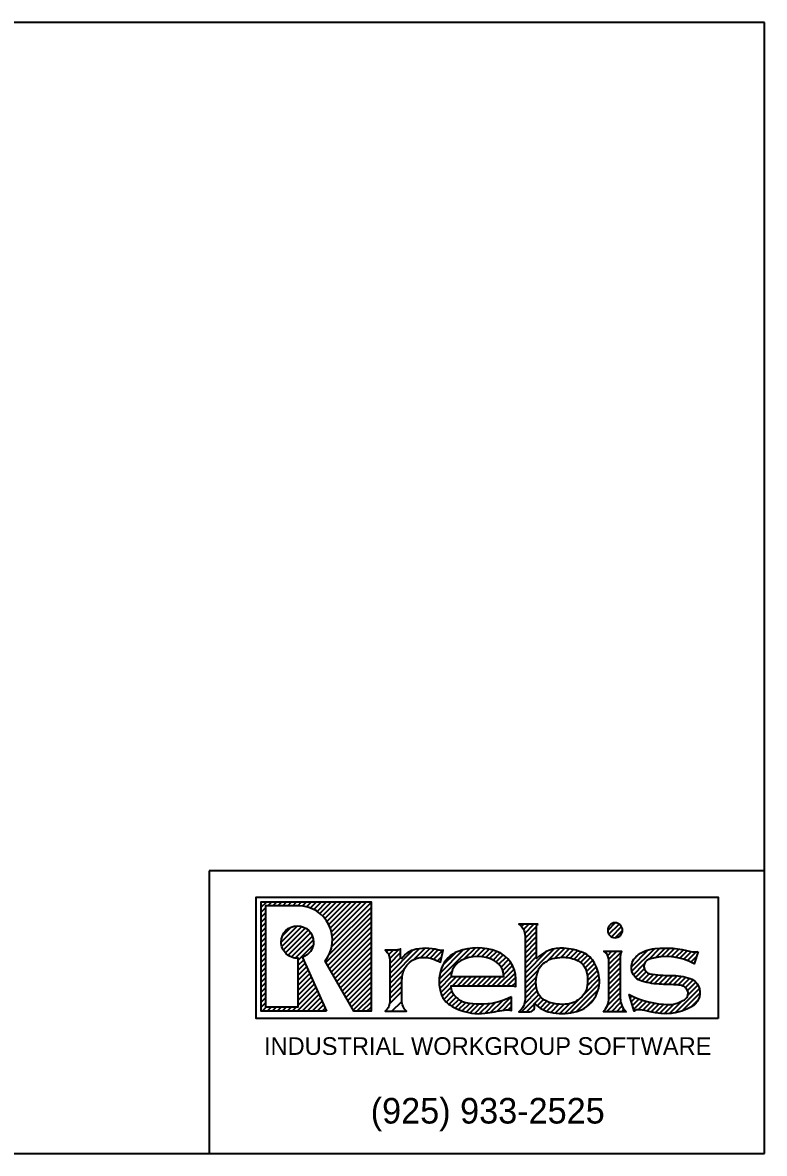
# Model space of a CAD drawing. Extents: x -24 to 438, y 72 to 424.
# Drawn here: x 207.2 to 438.2, y 72.2 to 424.2 of the extents above; entities that cross this region are included whole.
import ezdxf
from ezdxf.enums import TextEntityAlignment as Align

# ---------------------------------------------------------------- set-up
doc = ezdxf.new("R2010")
doc.units = 0
doc.layers.get('0').update_dxf_attribs({"linetype": 'CONTINUOUS'})
doc.layers.add('BORDER', color=7, linetype='CONTINUOUS')
doc.layers.add('BORDERTXT', color=7, linetype='CONTINUOUS')

# ---------------------------------------------------------------- blocks, each defined once
blk = doc.blocks.new('*X23')
at = {"color": 0}
for p, q in [((6.939308, 1.742074), (6.977434, 1.780199)), ((6.939308, 1.777429), (6.942079, 1.780199)), ((6.984737, 1.752147), (7.01279, 1.780199)), ((7.020093, 1.752147), (7.048145, 1.780199)), ((7.055448, 1.752147), (7.0835, 1.780199)), ((7.090803, 1.752147), (7.118856, 1.780199)), ((7.126159, 1.752147), (7.154211, 1.780199)), ((7.161514, 1.752147), (7.189566, 1.780199)), ((7.196869, 1.752147), (7.224922, 1.780199)), ((7.230407, 1.750329), (7.260277, 1.780199)), ((7.260178, 1.744745), (7.295632, 1.780199)), ((7.287036, 1.736248), (7.330988, 1.780199)), ((7.311475, 1.725332), (7.366343, 1.780199)), ((7.333788, 1.712289), (7.401698, 1.780199)), ((7.354149, 1.697295), (7.437054, 1.780199)), ((7.37265, 1.68044), (7.472409, 1.780199)), ((7.389317, 1.661752), (7.507764, 1.780199)), ((7.404118, 1.641198), (7.54312, 1.780199)), ((7.416954, 1.618678), (7.578475, 1.780199)), ((7.42764, 1.594009), (7.61383, 1.780199)), ((7.435867, 1.566881), (7.649186, 1.780199)), ((7.441114, 1.536772), (7.684541, 1.780199)), ((7.442434, 1.502737), (7.715802, 1.776105)), ((6.939308, 1.706718), (6.96917, 1.73658)), ((6.939308, 1.671363), (6.96917, 1.701225)), ((7.420976, 1.410568), (7.715802, 1.705394)), ((7.437814, 1.462762), (7.715802, 1.74075)), ((6.939308, 1.636008), (6.96917, 1.66587)), ((6.939308, 1.600652), (6.96917, 1.630514)), ((7.080064, 1.493921), (7.19586, 1.609717)), ((7.084641, 1.463142), (7.22664, 1.605141)), ((7.08806, 1.537272), (7.152509, 1.601721)), ((7.396683, 1.35092), (7.715802, 1.670039)), ((7.409496, 1.328378), (7.715802, 1.634684)), ((8.762606, 1.620828), (8.762765, 1.620987)), ((8.781342, 1.604208), (8.79812, 1.620987)), ((8.795494, 1.583005), (8.833476, 1.620987)), ((8.804222, 1.556378), (8.868831, 1.620987)), ((8.80572, 1.522521), (8.887464, 1.604264)), ((9.391035, 1.577505), (9.444524, 1.630994)), ((9.399019, 1.550134), (9.471563, 1.622678)), ((9.416876, 1.532635), (9.488741, 1.604501)), ((6.939308, 1.565297), (6.96917, 1.595159)), ((6.939308, 1.529942), (6.96917, 1.559804)), ((6.939308, 1.494586), (6.96917, 1.524448)), ((7.095185, 1.438331), (7.25145, 1.594596)), ((7.110104, 1.417894), (7.271887, 1.579677)), ((7.128941, 1.401376), (7.288405, 1.56084)), ((7.15188, 1.38896), (7.300822, 1.537901)), ((7.422308, 1.305835), (7.715802, 1.599328)), ((7.435121, 1.283292), (7.715802, 1.563973)), ((7.447933, 1.260749), (7.715802, 1.528618)), ((8.80572, 1.487165), (8.887464, 1.568909)), ((8.80572, 1.45181), (8.887464, 1.533554)), ((9.444989, 1.525393), (9.495652, 1.576056)), ((6.939308, 1.459231), (6.96917, 1.489093)), ((6.939308, 1.423876), (6.96917, 1.453738)), ((7.179922, 1.381646), (7.308135, 1.50986)), ((7.20107, 1.367439), (7.306966, 1.473335)), ((7.460746, 1.238206), (7.715802, 1.493262)), ((7.473558, 1.215663), (7.715802, 1.457907)), ((7.848104, 1.378076), (7.910613, 1.440586)), ((7.849317, 1.237869), (8.05993, 1.448481)), ((8.017979, 1.371175), (8.098234, 1.45143)), ((8.068089, 1.38593), (8.132312, 1.450153)), ((8.103226, 1.385712), (8.163285, 1.445771)), ((8.19843, 1.233429), (8.415468, 1.450466)), ((8.204276, 1.27463), (8.371172, 1.441526)), ((8.373946, 1.373589), (8.454299, 1.453942)), ((8.424472, 1.388759), (8.489394, 1.453681)), ((8.463983, 1.392915), (8.521657, 1.45059)), ((8.49785, 1.391427), (8.551633, 1.44521)), ((8.80572, 1.416455), (8.887464, 1.498198)), ((8.80572, 1.381099), (8.887464, 1.462843)), ((8.80572, 1.239678), (9.012699, 1.446657)), ((8.961602, 1.360204), (9.053138, 1.45174)), ((9.019286, 1.382533), (9.087707, 1.450954)), ((9.058871, 1.386763), (9.119343, 1.447235)), ((9.093711, 1.386247), (9.148994, 1.44153)), ((9.562027, 1.288878), (9.721463, 1.448314)), ((9.681054, 1.37255), (9.760353, 1.451849)), ((9.728403, 1.384543), (9.796911, 1.453051)), ((9.769463, 1.390247), (9.831553, 1.452338)), ((9.806438, 1.391868), (9.864548, 1.449978)), ((9.840385, 1.390459), (9.896097, 1.446171)), ((9.871923, 1.386642), (9.926353, 1.441072)), ((6.939308, 1.38852), (6.96917, 1.418382)), ((6.939308, 1.353165), (6.96917, 1.383027)), ((7.20107, 1.332083), (7.239424, 1.370437)), ((7.48637, 1.19312), (7.715802, 1.422552)), ((7.499183, 1.170577), (7.715802, 1.387196)), ((7.826688, 1.427371), (7.837742, 1.438425)), ((7.840038, 1.405366), (7.873097, 1.438425)), ((7.849317, 1.273224), (8.015008, 1.438915)), ((7.849317, 1.343935), (7.925611, 1.420229)), ((7.849317, 1.308579), (7.926502, 1.385764)), ((8.133692, 1.380822), (8.191786, 1.438916)), ((8.161266, 1.373041), (8.224918, 1.436693)), ((8.186451, 1.362871), (8.216448, 1.392867)), ((8.222364, 1.328073), (8.316468, 1.422177)), ((8.527919, 1.386141), (8.579674, 1.437896)), ((8.555082, 1.377948), (8.606024, 1.42889)), ((8.579837, 1.367348), (8.630254, 1.417765)), ((8.602203, 1.354359), (8.65206, 1.404215)), ((8.621106, 1.337906), (8.671645, 1.388445)), ((8.636504, 1.317949), (8.689096, 1.370541)), ((8.80572, 1.275033), (8.960231, 1.429543)), ((8.80572, 1.345744), (8.887464, 1.427488)), ((8.80572, 1.310389), (8.887464, 1.392132)), ((9.124517, 1.381698), (9.17693, 1.43411)), ((9.15252, 1.374346), (9.203342, 1.425168)), ((9.178011, 1.364481), (9.228333, 1.414803)), ((9.199664, 1.350779), (9.250504, 1.401618)), ((9.217557, 1.333316), (9.269577, 1.385336)), ((9.231718, 1.312122), (9.285676, 1.36608)), ((9.375929, 1.420978), (9.385202, 1.430251)), ((9.39101, 1.400703), (9.420558, 1.430251)), ((9.399237, 1.373575), (9.455913, 1.430251)), ((9.399726, 1.338709), (9.487871, 1.426854)), ((9.399726, 1.303353), (9.479886, 1.383514)), ((9.55846, 1.320666), (9.676773, 1.438979)), ((9.576181, 1.373743), (9.610154, 1.407715)), ((9.901453, 1.380817), (9.955439, 1.434802)), ((9.92925, 1.373258), (9.983538, 1.427546)), ((9.955509, 1.364162), (10.016706, 1.425359)), ((9.980373, 1.353671), (10.02025, 1.393547)), ((6.939308, 1.31781), (6.96917, 1.347672)), ((6.939308, 1.282454), (6.96917, 1.312316)), ((7.20107, 1.296728), (7.250289, 1.345948)), ((7.20107, 1.261373), (7.261155, 1.321458)), ((7.20107, 1.226017), (7.27202, 1.296968)), ((7.511995, 1.148034), (7.715802, 1.351841)), ((7.524808, 1.125491), (7.715802, 1.316486)), ((7.53762, 1.102949), (7.715802, 1.28113)), ((7.849317, 1.202513), (7.952175, 1.305371)), ((8.198483, 1.198126), (8.289263, 1.288906)), ((8.609641, 1.185019), (8.728025, 1.303404)), ((8.648105, 1.294195), (8.704403, 1.350493)), ((8.65494, 1.265674), (8.717458, 1.328192)), ((8.80572, 1.204322), (8.902676, 1.301278)), ((9.241618, 1.286667), (9.298751, 1.3438)), ((9.246743, 1.256436), (9.310267, 1.31996)), ((9.24838, 1.222718), (9.319923, 1.294261)), ((9.399726, 1.267998), (9.479886, 1.348158)), ((9.399726, 1.232643), (9.479886, 1.312803)), ((9.572553, 1.264048), (9.649955, 1.34145)), ((9.587942, 1.244082), (9.6496, 1.30574)), ((9.607717, 1.228502), (9.663594, 1.284379)), ((6.939308, 1.247099), (6.96917, 1.276961)), ((6.939308, 1.211744), (6.96917, 1.241606)), ((6.939308, 1.176388), (6.96917, 1.20625)), ((7.20107, 1.190662), (7.282886, 1.272478)), ((7.20107, 1.155307), (7.293752, 1.247989)), ((7.20107, 1.119951), (7.304617, 1.223499)), ((7.550433, 1.080406), (7.715802, 1.245775)), ((7.563245, 1.057863), (7.715802, 1.21042)), ((7.849317, 1.167158), (7.93742, 1.255261)), ((7.849317, 1.131803), (7.933786, 1.216271)), ((8.202442, 1.166729), (8.286127, 1.250414)), ((8.209349, 1.138281), (8.321482, 1.250414)), ((8.291442, 1.185019), (8.356838, 1.250414)), ((8.326798, 1.185019), (8.392193, 1.250414)), ((8.362153, 1.185019), (8.427548, 1.250414)), ((8.397508, 1.185019), (8.462904, 1.250414)), ((8.432864, 1.185019), (8.498259, 1.250414)), ((8.468219, 1.185019), (8.533614, 1.250414)), ((8.503575, 1.185019), (8.56897, 1.250414)), ((8.53893, 1.185019), (8.604325, 1.250414)), ((8.574285, 1.185019), (8.63968, 1.250414)), ((8.644996, 1.185019), (8.735675, 1.275698)), ((8.680351, 1.185019), (8.739605, 1.244273)), ((8.715707, 1.185019), (8.739849, 1.209162)), ((8.80572, 1.168967), (8.886082, 1.249329)), ((8.80572, 1.133612), (8.882672, 1.210563)), ((9.125991, 0.994263), (9.332498, 1.20077)), ((9.226066, 1.129693), (9.332515, 1.236142)), ((9.245363, 1.184346), (9.327469, 1.266451)), ((9.399726, 1.197287), (9.479886, 1.277448)), ((9.399726, 1.161932), (9.479886, 1.242092)), ((9.399726, 1.126576), (9.479886, 1.206737)), ((9.632314, 1.217743), (9.686527, 1.271956)), ((9.660439, 1.210513), (9.716856, 1.26693)), ((9.689854, 1.204572), (9.748407, 1.263125)), ((9.720702, 1.200065), (9.781182, 1.260545)), ((9.753174, 1.197182), (9.815323, 1.259331)), ((9.787289, 1.195941), (9.850706, 1.259359)), ((9.821444, 1.194741), (9.884138, 1.257435)), ((9.855285, 1.193227), (9.915157, 1.253099)), ((9.888768, 1.191355), (9.944161, 1.246747)), ((9.91826, 1.185491), (9.971421, 1.238652)), ((9.941214, 1.17309), (9.995697, 1.227573)), ((9.955602, 1.152123), (10.015211, 1.211731)), ((6.939308, 1.141033), (6.96917, 1.170895)), ((6.939308, 1.105678), (6.96917, 1.13554)), ((7.192367, 1.005183), (7.337214, 1.150029)), ((7.20107, 1.084596), (7.315483, 1.199009)), ((7.20107, 1.049241), (7.326348, 1.174519)), ((7.227722, 1.005183), (7.348079, 1.12554)), ((7.576058, 1.03532), (7.715802, 1.175064)), ((7.58887, 1.012777), (7.715802, 1.139709)), ((7.846797, 1.058572), (7.933786, 1.145561)), ((7.849317, 1.096447), (7.933786, 1.180916)), ((8.218778, 1.112355), (8.282766, 1.176343)), ((8.231559, 1.08978), (8.289021, 1.147242)), ((8.247578, 1.070444), (8.301224, 1.124091)), ((8.780633, 1.002458), (8.90287, 1.124695)), ((8.800986, 1.058166), (8.892042, 1.149223)), ((8.80572, 1.098256), (8.885355, 1.177891)), ((9.170316, 1.003232), (9.32429, 1.157207)), ((9.387146, 1.043286), (9.479886, 1.136026)), ((9.399383, 1.090878), (9.479886, 1.171382)), ((9.868983, 0.994793), (10.040395, 1.166205)), ((9.916703, 1.007157), (10.043777, 1.134232)), ((9.958759, 1.119924), (10.030296, 1.191461)), ((6.939308, 1.070322), (6.96917, 1.100184)), ((6.939308, 1.034967), (6.96917, 1.064829)), ((7.263078, 1.005183), (7.358945, 1.10105)), ((7.298433, 1.005183), (7.36981, 1.07656)), ((7.333788, 1.005183), (7.380676, 1.05207)), ((7.616631, 1.005183), (7.715802, 1.104354)), ((7.651987, 1.005183), (7.715802, 1.068998)), ((7.864119, 1.005183), (7.933982, 1.075046)), ((8.266676, 1.054187), (8.318015, 1.105526)), ((8.288451, 1.040607), (8.337582, 1.089738)), ((8.311547, 1.028347), (8.358717, 1.075517)), ((8.335947, 1.017392), (8.384413, 1.065858)), ((8.361754, 1.007844), (8.414456, 1.060545)), ((8.38911, 0.999844), (8.446124, 1.056859)), ((8.418208, 0.993587), (8.479562, 1.054941)), ((8.44947, 0.989494), (8.515258, 1.055281)), ((8.483915, 0.988583), (8.55406, 1.058728)), ((8.522788, 0.9921), (8.597072, 1.066385)), ((8.564529, 0.998486), (8.646463, 1.080421)), ((8.606376, 1.004978), (8.707991, 1.106593)), ((8.648329, 1.011576), (8.710353, 1.073599)), ((8.815988, 1.002458), (8.918022, 1.104492)), ((8.892691, 1.043806), (8.937085, 1.0882)), ((8.912738, 1.028498), (8.960207, 1.075966)), ((8.935131, 1.015535), (8.986092, 1.066496)), ((8.96013, 1.005178), (9.014269, 1.059317)), ((8.988208, 0.997902), (9.045213, 1.054906)), ((9.018819, 0.993157), (9.07974, 1.054078)), ((9.051609, 0.990592), (9.119598, 1.05858)), ((9.08707, 0.990698), (9.180832, 1.08446)), ((9.239558, 1.03712), (9.290403, 1.087964)), ((9.381673, 1.002458), (9.479886, 1.100671)), ((9.417029, 1.002458), (9.483578, 1.069007)), ((9.452384, 1.002458), (9.492702, 1.042776)), ((9.550089, 1.100163), (9.563939, 1.114013)), ((9.558069, 1.072788), (9.588189, 1.102908)), ((9.566049, 1.045413), (9.613358, 1.092721)), ((9.574029, 1.018037), (9.6395, 1.083508)), ((9.607628, 1.016281), (9.666682, 1.075334)), ((9.639769, 1.013066), (9.694987, 1.068284)), ((9.66952, 1.007462), (9.724519, 1.062461)), ((9.697719, 1.000305), (9.755409, 1.057995)), ((9.726706, 0.993937), (9.787825, 1.055056)), ((9.757758, 0.989634), (9.821991, 1.053867)), ((9.791295, 0.987816), (9.860801, 1.057321)), ((9.827983, 0.989148), (9.915084, 1.076249)), ((9.978378, 1.033477), (10.032069, 1.087168)), ((6.94488, 1.005183), (6.975657, 1.03596)), ((6.980235, 1.005183), (7.011013, 1.03596)), ((7.01559, 1.005183), (7.046368, 1.03596)), ((7.050946, 1.005183), (7.081723, 1.03596)), ((7.086301, 1.005183), (7.117079, 1.03596)), ((7.121656, 1.005183), (7.152434, 1.03596)), ((7.157012, 1.005183), (7.187789, 1.03596)), ((7.369144, 1.005183), (7.391542, 1.027581)), ((7.687342, 1.005183), (7.715802, 1.033643)), ((8.686606, 1.014497), (8.710353, 1.038244)), ((8.854132, 1.005247), (8.871691, 1.022805)), ((9.487739, 1.002458), (9.505788, 1.020507))]:
    blk.add_line(p, q, dxfattribs=at)
blk = doc.blocks.new('ABORD')
at = {"layer": 'BORDER'}
for p, q in [((10.488288, 7.988302), (-0.011712, 7.988302)), ((10.488288, -0.011698), (10.488288, 7.988302)), ((10.488288, 1.988302), (6.559717, 1.988302)), ((6.559717, 1.988302), (6.559717, -0.011698)), ((-0.011712, -0.011698), (10.488288, -0.011698))]:
    blk.add_line(p, q, dxfattribs=at)
at = {"layer": 'BORDER', "color": 2}
blk.add_lwpolyline([(10.161856, 0.941714), (6.892101, 0.941714), (6.892101, 1.800025), (10.161856, 1.800025)], close=True, dxfattribs=at)
for points in [[(7.389767, 0.993485), (6.927597, 0.993485), (6.927597, 1.768502), (7.70409, 1.768502), (7.70409, 0.993485), (7.581474, 0.993485), (7.379202, 1.349374, 0.625792), (7.189104, 1.740449), (6.957459, 1.740449), (6.957459, 1.024263), (7.189358, 1.024263), (7.189358, 1.369193, -0.430956), (7.068345, 1.483517, -1), (7.297364, 1.483517, -0.319544), (7.220354, 1.375322)], [(8.886363, 1.609289), (8.750661, 1.609289, -0.248738), (8.794008, 1.527545), (8.794008, 1.078367, -0.23507), (8.750412, 0.99076), (8.828978, 0.99076, 0.358232), (8.862128, 1.018008), (8.862128, 1.042531), (8.866496, 1.046016, 0.155153), (8.972772, 0.986939, 0.100081), (9.139975, 0.986939, 0.367502), (9.321509, 1.217523, 0.103451), (9.28591, 1.334179, 0.185145), (9.207427, 1.407174, 0.085882), (9.066269, 1.439919, 0.21048), (8.875752, 1.368041), (8.875752, 1.595665, -0.343482)], [(9.483982, 1.566489, 0.097666), (9.479992, 1.586726, 0.098146), (9.468655, 1.603838, 0.098832), (9.451654, 1.615296, 0.099322), (9.431651, 1.619309, 0.099322), (9.411647, 1.615296, 0.098832), (9.394646, 1.603838, 0.098146), (9.38331, 1.586726, 0.097666), (9.379319, 1.566489, 0.097666), (9.38331, 1.546253, 0.098146), (9.394646, 1.52914, 0.098832), (9.411647, 1.517683, 0.099322), (9.431651, 1.513669, 0.099322), (9.451654, 1.517683, 0.098832), (9.468655, 1.52914, 0.098146), (9.479992, 1.546253, 0.097666)], [(8.698641, 1.096112, -0.125712), (8.471064, 1.043164, -0.042079), (8.37784, 1.053048, -0.119492), (8.329815, 1.074933, -0.004554), (8.308628, 1.091877, -0.230351), (8.270848, 1.173322), (8.706815, 1.173322, -0.104231), (8.728137, 1.168828), (8.728137, 1.222482, 0.311025), (8.593951, 1.417331, 0.184365), (8.320634, 1.417331, 0.215012), (8.203397, 1.299433, 0.181459), (8.203397, 1.109526, 0.16298), (8.261309, 1.038223, 0.104074), (8.415977, 0.980333, 0.075515), (8.510614, 0.980333, 0.001703), (8.646919, 1.001512, -0.104043), (8.698641, 0.998935)], [(9.057609, 1.375641, -0.093134), (9.156658, 1.35703, -0.259415), (9.231875, 1.266208, -0.092287), (9.231875, 1.161986, -0.120341), (9.208044, 1.10913, -0.193076), (9.097824, 1.045108, -0.142578), (8.94292, 1.066697, -0.215684), (8.880363, 1.137419, -0.198402), (8.895258, 1.298219, -0.142447), (8.934728, 1.339163, 0.026705), (8.960049, 1.355541, -0.110202), (8.987604, 1.367452, -0.036038)], [(9.346492, 0.99076, 0.202932), (9.388014, 1.088853), (9.388014, 1.353158, 0.253438), (9.352592, 1.418553), (9.477932, 1.418553, 0.127076), (9.468174, 1.38078), (9.468174, 1.088853, 0.202932), (9.509697, 0.99076)]]:
    blk.add_lwpolyline(points, format="xyb", close=True, dxfattribs=at)
for points in [[(10.019556, 1.416149), (9.991988, 1.330329, 0.200698), (9.672207, 1.361822, 0.787639), (9.678508, 1.259468, 0.04774), (9.826584, 1.247658, -0.087881), (9.963633, 1.225612, -0.256295), (10.029007, 1.153177, -0.336114), (9.972297, 1.024841, -0.196578), (9.680083, 0.990198, 0.042488), (9.604469, 1.00437, 0.181758), (9.565875, 0.994135), (9.531219, 1.113023, 0.122342), (9.811619, 1.042162, 0.172117), (9.935278, 1.085466, 0.130804), (9.943942, 1.097276, 0.228665), (9.940004, 1.148453, 0.176728), (9.911649, 1.172073, 0.071856), (9.873055, 1.179947, 0.00793), (9.760422, 1.184671, -0.062713), (9.62101, 1.205929, -0.555392), (9.572964, 1.372845, -0.117025), (9.639126, 1.418511, -0.065621), (9.716314, 1.437407, -0.09545), (9.967571, 1.416936, 0.128944), (10.019556, 1.416149, -0.40199)], [(7.804908, 0.993485), (7.954771, 0.993485, -0.205258), (7.922074, 1.069779), (7.922074, 1.211469, 0.008437), (7.92553, 1.241828, -0.402584), (8.080662, 1.37486, -0.11855), (8.195633, 1.340224), (8.214533, 1.425239, -0.120179), (8.181459, 1.426813, 0.144379), (8.001915, 1.426813, 0.180901), (7.922074, 1.366782), (7.913899, 1.374956), (7.913899, 1.434902, -0.126933), (7.882219, 1.426728), (7.804908, 1.426728, -0.205258), (7.837605, 1.350433), (7.837605, 1.069779, -0.205258), (7.804908, 0.993485), (7.954771, 0.993485)], [(8.270848, 1.238717), (8.644145, 1.238717, 0.272722), (8.578413, 1.350264, 0.258438), (8.33829, 1.350264, 0.266656), (8.270848, 1.238717, -0.250381)]]:
    blk.add_lwpolyline(points, format="xyb", dxfattribs=at)
blk.add_blockref('*X23', (-0.011712, -0.011698), dxfattribs=at)
at = {"flags": 9}
blk.add_attdef('SCL', (6.754556, 2.228261), '', height=0.1, dxfattribs=at)
at = {"layer": 'BORDERTXT', "color": 2}
for s, height, p in [('INDUSTRIAL WORKGROUP SOFTWARE', 0.125, (8.530161, 0.685171)), ('(925) 933-2525', 0.181125, (8.530161, 0.199417))]:
    blk.add_text(s, height=height, dxfattribs=at).set_placement(p, align=Align.CENTER)

msp = doc.modelspace()

# ---------------------------------------------------------------- block references
at = {"layer": 'BORDER', "xscale": 44, "yscale": 44, "zscale": 44}
msp.add_blockref('ABORD', (-23.3125, 72.6875, -12), dxfattribs=at)

doc.saveas('drawing.dxf')
